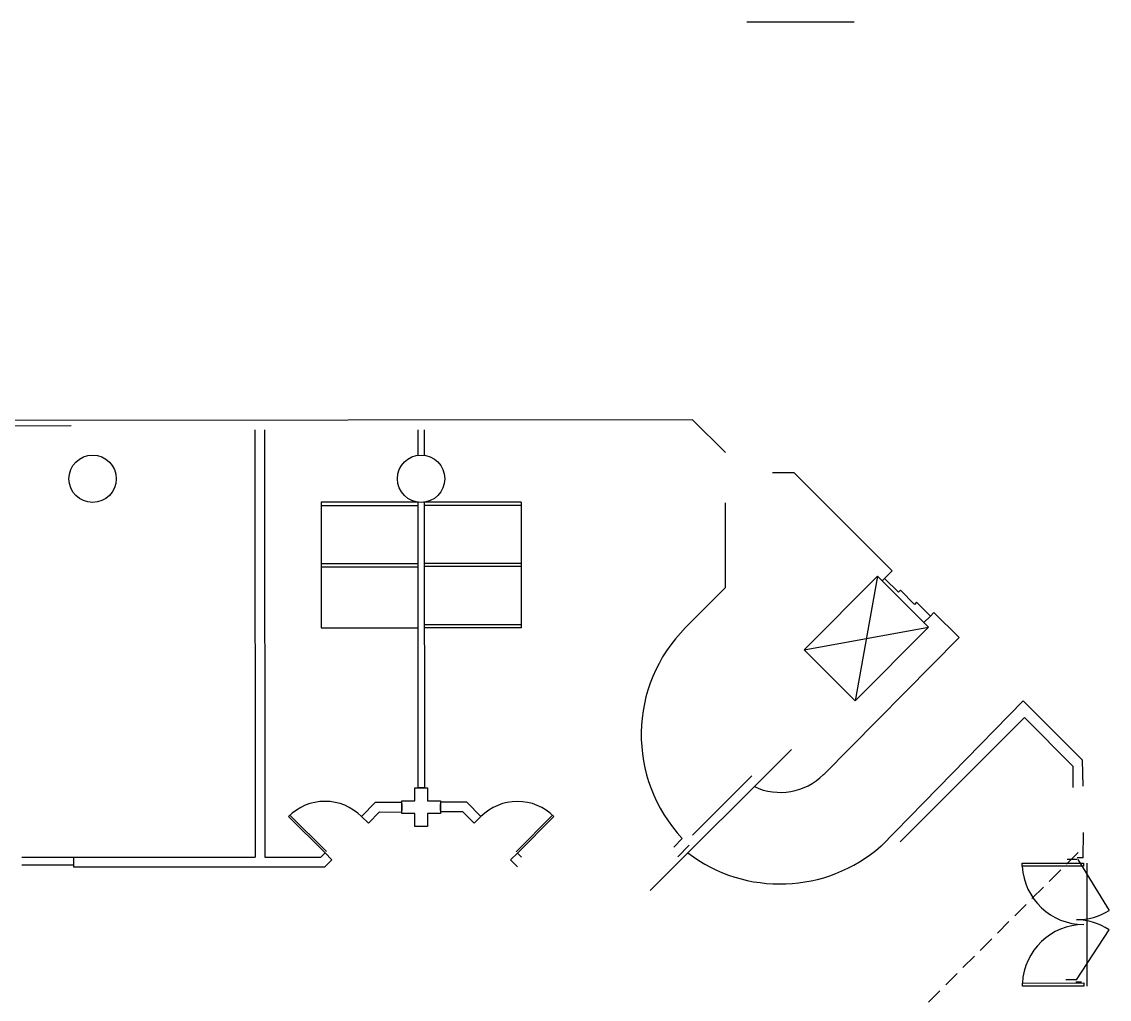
# Model space of a CAD drawing. Header units: metres. Extents: x -170671 to 7046476, y -35663801 to 566855.
# Drawn here: x 8874 to 10546, y 6501 to 8003 of the extents above; entities that cross this region are included whole.
import ezdxf

# ---------------------------------------------------------------- set-up
doc = ezdxf.new("R2010")
doc.units = ezdxf.units.M
doc.header["$LTSCALE"] = 100
doc.linetypes.add('CACHE', pattern=[0.375, 0.25, -0.125])
doc.linetypes.add('CACHE2', pattern=[0.1875, 0.125, -0.0625])
for name, color, linetype in [('0-cloison', 250, 'Continuous'), ('0-mur', 250, 'Continuous'), ('0-porte', 6, 'Continuous'), ('1-mur', 250, 'Continuous'), ('G-portes', 250, 'Continuous')]:
    doc.layers.add(name, color=color, linetype=linetype)

# ---------------------------------------------------------------- blocks, each defined once
blk = doc.blocks.new('NGF')
blk.add_line((-82.5, -18.4), (82.5, -18.4))
blk = doc.blocks.new('pdd')
at = {"color": 0, "linetype": 'ByBlock', "lineweight": -2}
for p, q in [((-0.5, 1), (0, 1)), ((-0.5, 0.975), (-0.5, 1)), ((0, 0.975), (-0.5, 0.975)), ((0, 1), (0, 0.975)), ((-0.5, 0.025), (0, 0.025)), ((-0.5, 0), (-0.5, 0.025)), ((0, 0), (-0.5, 0)), ((0, 0.025), (0, 0))]:
    blk.add_line(p, q, dxfattribs=at)
at = {"color": 0, "linetype": 'CACHE2', "lineweight": -2}
blk.add_line((0.0255, 1), (0.0255, 0), dxfattribs=at)
at = {"color": 0, "linetype": 'ByBlock', "lineweight": -2}
for centre, radius, start, end in [((0.0013, 1.002), 0.502, 183.08833, 269.84934), ((0.0005, -0.0011), 0.5011, 90.05189, 177.01047)]:
    blk.add_arc(centre, radius, start, end, dxfattribs=at)

msp = doc.modelspace()

# ---------------------------------------------------------------- linework, layer by layer
at = {"layer": '0-cloison', "color": 0}
for p, q in [((9232.892, 7376.127), (9233.026, 6719.645)), ((9247.761, 7376.158), (9247.905, 6719.629)), ((9483.247, 7376.376), (9483.262, 7337.242)), ((9493.17, 7376.365), (9493.17, 7337.279)), ((9483.269, 7265.145), (9334.538, 7265.122)), ((9334.538, 7265.122), (9334.538, 7265.122)), ((9334.538, 7265.122), (9334.538, 7265.122)), ((9334.538, 7265.122), (9334.589, 7071.74)), ((9334.543, 7260.144), (9483.279, 7260.168)), ((9334.543, 7260.144), (9334.543, 7260.144)), ((9483.269, 7265.145), (9483.363, 6826.147)), ((9641.917, 7260.227), (9493.187, 7260.204)), ((9641.923, 7265.157), (9493.192, 7265.134)), ((9493.192, 7265.134), (9493.28, 6826.135)), ((9641.917, 7260.227), (9641.917, 7260.227)), ((9641.923, 7265.157), (9641.923, 7265.157)), ((9641.923, 7265.157), (9641.923, 7265.157)), ((9641.923, 7265.157), (9641.958, 7071.822)), ((9334.565, 7170.921), (9483.295, 7170.943)), ((9334.565, 7170.921), (9334.565, 7170.921)), ((9641.943, 7170.955), (9493.212, 7170.932)), ((9641.943, 7170.955), (9641.943, 7170.955)), ((9334.569, 7165.942), (9483.3, 7165.965)), ((9334.569, 7165.942), (9334.569, 7165.942)), ((9641.938, 7166.024), (9493.207, 7166.001)), ((9641.938, 7166.024), (9641.938, 7166.024)), ((9334.589, 7071.74), (9483.31, 7071.81)), ((9334.589, 7071.74), (9334.589, 7071.74)), ((9334.589, 7071.74), (9334.589, 7071.74)), ((9641.958, 7071.822), (9493.227, 7071.799)), ((9641.954, 7076.8), (9493.233, 7076.729)), ((9641.954, 7076.8), (9641.954, 7076.8)), ((9641.958, 7071.822), (9641.958, 7071.822)), ((9641.958, 7071.822), (9641.958, 7071.822)), ((9418.376, 6803.809), (9396.626, 6782.039)), ((9418.376, 6803.809), (9458.587, 6803.822)), ((9418.376, 6803.809), (9418.376, 6803.809)), ((9418.376, 6803.809), (9418.376, 6803.809)), ((9558.281, 6803.862), (9518.071, 6803.849)), ((9558.281, 6803.862), (9558.281, 6803.862)), ((9558.281, 6803.862), (9558.281, 6803.862)), ((9558.281, 6803.862), (9580.048, 6782.068)), ((9407.137, 6771.54), (9424.535, 6788.956)), ((9424.535, 6788.956), (9424.535, 6788.956)), ((9424.535, 6788.956), (9424.535, 6788.956)), ((9424.535, 6788.956), (9458.591, 6788.935)), ((9552.121, 6788.989), (9518.08, 6788.963)), ((9552.121, 6788.989), (9552.121, 6788.989)), ((9552.121, 6788.989), (9552.121, 6788.989)), ((9569.538, 6771.554), (9552.121, 6788.989)), ((9396.626, 6782.039), (9407.137, 6771.54)), ((9580.048, 6782.068), (9569.538, 6771.554)), ((8953.794, 6719.605), (9233.026, 6719.645)), ((8953.794, 6719.605), (8953.797, 6704.568)), ((9233.026, 6719.645), (9233.026, 6719.645)), ((9233.026, 6719.645), (9233.026, 6719.645)), ((9247.905, 6719.629), (9334.266, 6719.645)), ((9247.905, 6719.629), (9247.905, 6719.629)), ((9247.905, 6719.629), (9247.905, 6719.629)), ((9340.549, 6725.929), (9334.266, 6719.645)), ((9334.266, 6719.645), (9334.266, 6719.645)), ((9334.266, 6719.645), (9334.266, 6719.645)), ((9340.549, 6725.929), (9351.066, 6715.431)), ((9636.292, 6725.88), (9625.776, 6715.365)), ((9636.292, 6725.88), (9642.582, 6719.568)), ((8953.797, 6704.568), (9340.276, 6704.663)), ((9351.066, 6715.431), (9340.276, 6704.663)), ((9340.276, 6704.663), (9340.276, 6704.663)), ((9340.276, 6704.663), (9340.276, 6704.663)), ((9625.776, 6715.365), (9625.776, 6715.365)), ((9625.776, 6715.365), (9625.776, 6715.365)), ((9625.776, 6715.365), (9636.427, 6704.696)), ((9636.345, 6704.729), (9636.345, 6704.729)), ((9636.427, 6704.696), (9636.427, 6704.696))]:
    msp.add_line(p, q, dxfattribs=at)
at = {"layer": '0-mur', "color": 0}
for p, q in [((9905.541, 7391.639), (8846.418, 7390.622)), ((9956.274, 7341.67), (9905.541, 7391.639)), ((10028.476, 7310.577), (10060.974, 7310.594)), ((10212.232, 7159.753), (10060.974, 7310.594)), ((9956.303, 7134.093), (9956.28, 7264.245)), ((9956.303, 7134.093), (9894.75, 7072.458)), ((9956.303, 7134.093), (9956.303, 7134.093)), ((9956.303, 7134.093), (9956.303, 7134.093)), ((10315.234, 7056.986), (10276.44, 7095.696)), ((10106.475, 6846.306), (10315.234, 7056.986)), ((10413.56, 6959.957), (10195.05, 6736.675)), ((10504.71, 6868.665), (10413.56, 6959.957)), ((10224.343, 6743.022), (10415.357, 6934.125)), ((10415.357, 6934.125), (10415.357, 6934.125)), ((10415.357, 6934.125), (10415.357, 6934.125)), ((10490.494, 6859.005), (10415.357, 6934.125)), ((10057.627, 6884.751), (9840.46, 6668.459)), ((10490.494, 6859.005), (10490.494, 6859.005)), ((10490.494, 6859.005), (10490.494, 6859.005)), ((10490.499, 6826.343), (10490.494, 6859.005)), ((10505.636, 6828.618), (10504.71, 6868.665)), ((9905.338, 6753.463), (9996.454, 6844.652)), ((9996.454, 6844.652), (9996.454, 6844.652)), ((9478.416, 6806.288), (9478.408, 6826.153)), ((9478.408, 6826.153), (9498.242, 6826.13)), ((9483.363, 6826.147), (9483.363, 6826.147)), ((9483.363, 6826.147), (9483.363, 6826.147)), ((9493.28, 6826.135), (9483.363, 6826.147)), ((9493.28, 6826.135), (9493.28, 6826.135)), ((9493.28, 6826.135), (9493.28, 6826.135)), ((9498.242, 6826.13), (9498.247, 6806.314)), ((10490.499, 6826.343), (10490.499, 6826.343)), ((9458.58, 6786.493), (9458.582, 6806.311)), ((9458.582, 6806.311), (9478.416, 6806.288)), ((9458.587, 6803.822), (9458.587, 6803.822)), ((9498.247, 6806.314), (9518.071, 6806.339)), ((9518.071, 6806.339), (9518.08, 6786.474)), ((9518.071, 6803.849), (9518.071, 6803.849)), ((9478.421, 6786.471), (9458.58, 6786.493)), ((9458.586, 6801.332), (9458.585, 6791.424)), ((9458.585, 6791.424), (9458.585, 6791.424)), ((9458.586, 6801.332), (9458.586, 6801.332)), ((9458.591, 6788.935), (9458.591, 6788.935)), ((9478.419, 6766.654), (9478.421, 6786.471)), ((9498.245, 6786.497), (9498.254, 6766.631)), ((9518.08, 6786.474), (9498.245, 6786.497)), ((9518.075, 6791.452), (9518.076, 6801.361)), ((9518.075, 6791.452), (9518.075, 6791.452)), ((9518.076, 6801.361), (9518.076, 6801.361)), ((9518.08, 6788.963), (9518.08, 6788.963)), ((9498.254, 6766.631), (9478.419, 6766.654)), ((10505.586, 6718.468), (10506.038, 6757.595)), ((9876.477, 6735.103), (9889.647, 6748.288)), ((9882.636, 6720.25), (9900.158, 6737.79)), ((9889.647, 6748.288), (9889.647, 6748.288)), ((9900.158, 6737.79), (9900.158, 6737.79)), ((9876.477, 6735.103), (9876.477, 6735.103)), ((9882.636, 6720.25), (9882.636, 6720.25)), ((10505.586, 6718.468), (10496.396, 6718.575)), ((10503.406, 6527.28), (10494.223, 6527.388))]:
    msp.add_line(p, q, dxfattribs=at)
for centre in [(8983.422, 7301.067), (9488.227, 7301.188)]:
    msp.add_circle(centre, 36.398, dxfattribs=at)
for centre, radius, start, end in [((10059.546, 6907.74), 233.009, 135.012245, 223.183349), ((10040.287, 6912.956), 93.913, 244.94881, 314.838794), ((10040.072, 6913.162), 234.861, 232.843817, 311.289305)]:
    msp.add_arc(centre, radius, start, end, dxfattribs=at)
at = {"layer": '0-porte', "color": 0}
for p, q in [((10200.394, 7147.879), (10212.232, 7159.753)), ((10189.785, 7151.387), (10076.791, 7038.103)), ((10189.785, 7151.387), (10155.155, 6959.943)), ((10189.785, 7151.387), (10268.149, 7073.227)), ((10200.394, 7147.879), (10196.863, 7144.336)), ((10200.394, 7147.879), (10221.695, 7126.639)), ((10224.77, 7129.693), (10221.695, 7126.639)), ((10246.451, 7108.08), (10224.77, 7129.693)), ((10249.688, 7111.316), (10246.451, 7108.08)), ((10270.905, 7090.159), (10249.688, 7111.316)), ((10270.905, 7090.159), (10261.071, 7080.278)), ((10276.44, 7095.696), (10270.905, 7090.159)), ((10076.791, 7038.103), (10268.149, 7073.227)), ((10268.149, 7073.227), (10155.155, 6959.943)), ((10076.791, 7038.103), (10155.155, 6959.943)), ((9284.437, 6782.043), (9284.437, 6782.043)), ((9284.437, 6782.043), (9340.549, 6725.929)), ((9286.552, 6784.109), (9286.552, 6784.109)), ((9286.552, 6784.109), (9342.648, 6728.041)), ((9690.269, 6784.061), (9634.192, 6727.95)), ((9692.369, 6781.99), (9636.292, 6725.88)), ((9690.269, 6784.061), (9690.269, 6784.061)), ((9692.369, 6781.99), (9692.369, 6781.99)), ((8874.48, 6719.551), (8953.794, 6719.605)), ((8953.798, 6707.058), (8874.483, 6707.004)), ((10496.369, 6715.781), (10481.368, 6715.973)), ((10497.353, 6715.779), (10545.829, 6637.775)), ((10495.245, 6531.027), (10545.499, 6607.883)), ((10495.245, 6531.027), (10479.254, 6531.22))]:
    msp.add_line(p, q, dxfattribs=at)
for centre, radius, start, end in [((9340.549, 6725.929), 79.322, 45.012245, 135.012245), ((9636.292, 6725.88), 79.322, 45.012245, 135.012245), ((10496.369, 6715.781), 92.384, 269.345517, 302.372304), ((10494.261, 6531.03), 92.384, 56.318728, 89.345515)]:
    msp.add_arc(centre, radius, start, end, dxfattribs=at)
at = {"layer": '1-mur', "color": 0, "linetype": 'CACHE'}
msp.add_line((10497.806, 6726.478), (10064.677, 6293.349), dxfattribs=at)
at = {"layer": 'G-portes', "color": 0}
msp.add_line((8950.285, 7382.358), (8745.286, 7381.806), dxfattribs=at)

# ---------------------------------------------------------------- block references
at = {"rotation": 0.06192960771970651}
msp.add_blockref('NGF', (10071.351, 8021.782), dxfattribs=at)
at = {"layer": 'G-portes', "color": 0, "xscale": 188.8708249881964, "yscale": 188.8708249881964, "zscale": 188.8708249881964, "rotation": 0.092109189937508}
msp.add_blockref('pdd', (10506.754, 6521.478), dxfattribs=at)

doc.saveas('drawing.dxf')
